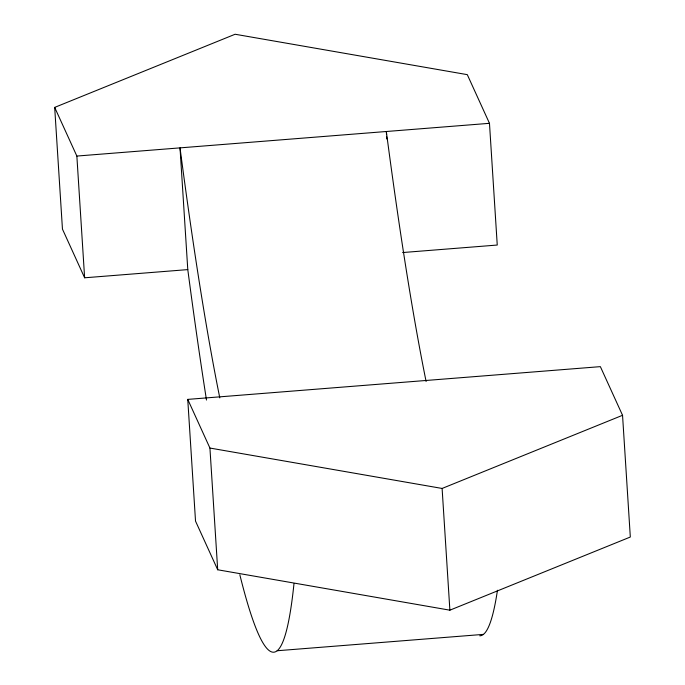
<?xml version="1.0" encoding="UTF-8"?>
<svg xmlns="http://www.w3.org/2000/svg" width="685" height="685" viewBox="0 0 685 685"><rect width="100%" height="100%" fill="white"/><g stroke="black" fill="none" stroke-linecap="round" stroke-linejoin="round"><path stroke-width="1.03" d="M206.493 400.057A902.804 67.575 85.5 0 1 187.784 269.607L84.632 277.793L62.455 229.124L54.68 107.399L235.118 34.25L467.298 74.648L489.475 123.317L497.25 245.042L402.609 252.551M187.75 399.389L209.927 448.05L442.108 488.448L622.545 415.298L600.368 366.638L187.75 399.389L195.525 521.114L217.702 569.774L449.882 610.181L630.32 537.031L622.545 415.298M54.68 107.399L76.857 156.06L489.475 123.317M277.151 650.75L483.464 634.378M442.108 488.448L449.882 610.181M386.528 134.705L386.323 131.503A902.804 67.575 85.5 0 0 426.113 381.519M386.665 136.837L386.802 138.978M209.927 448.05L217.702 569.774M187.784 269.607L180.018 147.874A902.804 67.575 85.5 0 0 219.799 397.891M76.857 156.06L84.632 277.793M293.976 583.731A902.804 67.575 85.5 0 1 239.836 574.775M497.456 590.247A902.804 67.575 85.5 0 1 479.757 635.808"/></g></svg>
